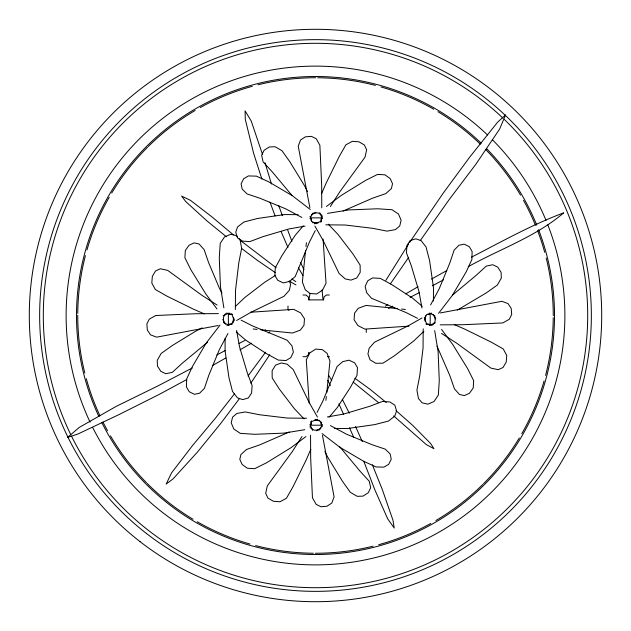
<?xml version="1.0" encoding="UTF-8"?>
<svg xmlns="http://www.w3.org/2000/svg" width="631" height="631" viewBox="0 0 631 631"><rect width="100%" height="100%" fill="white"/><g stroke="black" fill="none" stroke-linecap="round" stroke-linejoin="round"><path stroke-width="0.95" d="M225.133 338.366L225.078 350.875L228.966 377.756L232.508 391.472L237.437 397.838L242.69 399.628L248.377 397.94L251.588 393.003L252.124 385.604L247.242 372.661L239.48 346.585L236.617 330.423M433.418 301.05L433.481 287.578L429.593 260.698L426.051 246.981L421.122 240.616L415.868 238.833L410.182 240.521L406.971 245.451L406.435 252.85L411.317 265.793L419.079 291.869L421.942 308.031M235.347 309.616L235.513 290.323L238.81 262.756L241.634 248.33L240.127 239.961L238.904 238.526M423.212 328.838L423.046 348.131L419.749 375.697L416.925 390.124L418.432 398.492L422.092 402.807L427.826 404.179L434.041 401.521L438.332 395.101L439.279 380.635L438.111 351.688L434.68 330.581M233.17 322.812L233.502 317.29M425.049 321.171L425.389 315.642M305.546 250.412L302.375 281.994L305.262 289.803L310.073 293.47L316.675 293.975L322.504 290.15L326.038 283.216L323.072 239.039M305.988 246.54L306.437 242.675M325.896 400.401L326.345 396.536M326.787 392.663L329.958 361.082L327.071 353.273L322.26 349.606L315.65 349.101L309.829 352.926L306.295 359.859L309.182 403.083M310.05 293.589L308.827 299.891L323.506 299.891L324.113 296.83L326.44 295.024L329.374 295.024M320.863 222.128L322.307 215.928M310.026 427.148L311.469 420.948M321.542 193.741L326.124 183.156L339.21 156.543L345.891 144.814L352.366 141.305L359.031 141.841L364.395 144.996L366.627 149.768L365.041 157.158L339.92 191.643L330.376 206.55M310.791 449.335L306.209 459.92L293.123 486.533L286.442 498.261L279.967 501.771L273.302 501.235L267.938 498.08L265.706 493.308L267.292 485.917L292.405 451.433L301.957 436.526M234.196 318.734L231.9 323.837L226.868 325.351M424.363 319.728L426.659 314.624L431.691 313.11M315.255 230.599L309.474 241.996L295.229 276.536L289.605 281.418L283.311 282.901L277.719 280.274L274.864 275.502L275.313 267.781L281.781 255.894L295.103 235.45L303.243 225.827M317.077 412.477L322.859 401.079L337.104 366.532L342.728 361.65L349.014 360.175L354.614 362.793L357.469 367.573L357.02 375.295L350.552 387.174L337.23 407.626L329.09 417.249M309.963 218.61L312.526 213.578M319.799 429.498L322.362 424.466M227.957 333.515L219.328 349.716L208.735 375.469L204.444 388.302L199.633 393.192L194.403 394.304L189.213 391.725L186.429 386.929L186.658 378.986L192.368 366.579L206.227 343.027L220.006 325.123M430.594 304.947L439.231 288.738L449.824 262.985L454.115 250.152L458.926 245.262L464.156 244.15L469.346 246.737L472.13 251.524L471.901 259.467L466.183 271.874L452.324 295.426L438.553 313.331M385.856 280.369L408.533 244.11M225.638 313.591L223.382 317.267L223.713 322.725M432.921 324.862L435.177 321.187L434.838 315.737M269.776 354.685L250.83 383.135M409.574 242.509L443.183 193.173L469.811 157.001L497.678 122.122L505.573 114.929L499.673 129L475.971 164.076L448.996 199.83L420.262 240.592M390.344 283.903L408.628 257.416M265.588 352.201L248.022 375.966M239.307 398.792L220.542 423.701L197.527 451.97L173.115 478.834L166.134 484.119L171.545 472.887L192.51 445.573L215.841 417.69L234.574 393.728M235.363 306.461L245.002 297.335L264.492 282.412L275.613 275.266M423.882 331.338L413.557 341.119L394.067 356.042L382.946 363.188L375.721 363.275L370.074 359.82L367.944 353.991L369.159 348.257L374.522 342.191L407.8 326.061L421.958 317.969M326.424 206.471L341.418 195.318L365.617 180.387L377.63 174.385L384.942 174.826L390.203 178.597L392.529 183.716L391.401 188.559L385.786 193.614L372.834 198.087L343.09 211.038M305.909 436.597L290.907 447.758L266.716 462.689L254.695 468.691L247.391 468.241L242.13 464.479L239.804 459.36L240.932 454.509L246.547 449.461L259.499 444.981L289.243 432.038M207.607 342.199L182.256 363.227L172.342 372.322L165.843 373.733L160.842 371.351L157.466 366.114L157.237 360.34L161.189 353.439L172.121 345.646L196.146 330.936L202.125 327.891M452.49 295.119L476.302 275.234L486.217 266.132L492.716 264.72L497.717 267.11L501.093 272.34L501.322 278.113L497.37 285.015L486.438 292.808L457.286 310.129M311.17 215.171L315.926 212.237M316.407 430.839L321.155 427.905M385.399 306.177L387.828 304.686M268.191 332.947L269.855 331.93M405.709 293.872L418.069 286.711M239.977 349.858L251.611 343.138M236.601 320.485L250.752 312.392L284.037 296.262L289.4 290.197L290.615 284.463L289.4 281.134M431.501 279.06L446.756 270.589M212.402 365.562L225.827 357.99M471.436 257.188C501.748 241.634 531.744 224.739 563.696 212.844C535.814 236.806 500.091 248.906 468.273 266.661M186.768 379.531L159.312 394.367L118.667 414.756L77.826 434.049L67.612 437.362L79.293 427.4L116.475 406.23L157.206 386.282L192.36 367.96M432.282 285.819L443.435 279.864M216.733 355.008L225.377 350.465M410.095 297.343L419.457 292.532M238.975 343.501L244.923 340.448M263.837 330.794L265.556 329.918M388.515 308.385L392.837 306.177M223.137 315.689L229.258 313M429.301 325.462L435.422 322.764M314.64 223.808L321.463 221.165M310.87 421.91L317.693 419.268M304.97 226.111L288.809 228.974L262.733 236.735L249.789 241.618L242.391 241.081L237.461 237.871L235.765 232.184L237.556 226.931L243.921 222.002L257.637 218.46L284.518 214.572L297.99 214.635M327.363 416.957L343.524 414.102L369.6 406.34L382.544 401.458L389.942 401.986L394.872 405.205L396.56 410.891L394.777 416.144L388.412 421.074L374.696 424.608L347.815 428.496L334.343 428.441M218.184 325.525L156.662 337.159L150.509 334.848L147.346 330.029L146.857 323.987L149.279 319.16L155.754 315.516L195.563 313.733L218.381 313.623M440.375 312.929L501.897 301.303L508.05 303.606L511.213 308.425L511.702 314.467L509.28 319.294L502.804 322.938L462.988 324.72L440.178 324.839M327.521 213.373L348.627 209.942L377.575 208.774L392.04 209.721L398.461 214.012L401.119 220.227L399.746 225.953L395.432 229.621L387.063 231.127L372.637 228.304L345.07 225.007L325.777 224.841M304.812 429.695L283.705 433.126L254.758 434.302L240.293 433.355L233.872 429.064L231.214 422.841L232.587 417.115L236.901 413.447L245.27 411.948L259.696 414.772L287.263 418.061L306.556 418.235M250.491 312.242L293.723 309.356L300.656 312.889L304.481 318.718L303.976 325.32L300.309 330.131L292.5 333.018L260.918 329.847M409.014 326.132L364.836 329.098L357.903 325.564L354.078 319.743L354.583 313.134L358.25 308.322L366.059 305.436L397.64 308.606M312.676 213.207L318.127 212.876L321.802 215.132M319.657 429.861L314.206 430.2L310.531 427.936M302.959 295.024L305.893 295.024L308.22 296.83L308.827 299.891M232.255 314.333L228.367 314.333L228.367 324.121L232.255 324.121M427.29 314.333L430.192 314.333L430.192 324.121L426.327 324.121M302.959 356.689L305.893 356.689L308.22 355.04L308.827 352.461L309.442 353.557M327.418 356.689L329.374 356.689M312.582 222.664L318.103 222.995M314.222 420.072L319.751 420.412M401.513 309.048L405.378 309.498M253.173 328.956L257.046 329.406M425.925 323.924L432.125 325.375M226.434 313.086L232.634 314.53M454.312 324.602L464.897 329.185L491.51 342.27L503.238 348.951L506.748 355.427L506.212 362.091L503.057 367.455L498.285 369.687L490.894 368.102L456.41 342.988L441.503 333.436M204.247 313.852L193.662 309.269L167.049 296.184L155.313 289.503L151.811 283.027L152.347 276.362L155.502 270.999L160.274 268.767L167.665 270.352L202.149 295.474L217.056 305.018M316.667 223.69L311.556 221.394L310.042 216.362M315.666 419.378L320.769 421.682L322.283 426.714M417.454 318.316L406.056 312.542L371.509 298.289L366.635 292.666L365.152 286.379L367.77 280.779L372.55 277.924L380.272 278.374L392.159 284.841L412.603 298.163L422.226 306.303M241.105 320.138L252.503 325.919L287.042 340.164L291.924 345.788L293.407 352.082L290.781 357.674L286.009 360.53L278.287 360.08L266.4 353.612L245.956 340.29L236.325 332.151M429.443 313.031L434.475 315.595M224.084 322.867L229.116 325.43M301.878 217.45L285.677 208.822L259.925 198.229L247.092 193.938L242.201 189.126L241.089 183.897L243.669 178.707L248.464 175.923L256.407 176.152L268.814 181.862L292.366 195.728L310.271 209.5M330.447 425.617L346.656 434.254L372.408 444.847L385.241 449.138L390.132 453.949L391.244 459.179L388.657 464.369L383.869 467.153L375.926 466.916L363.519 461.206L339.967 447.347L322.062 433.568M289.085 281.079L295.923 284.896M275.171 272.545L257.069 260.114L241.681 248.504M354.796 378.19L370.231 389.445L386.251 402.507M291.908 278.997L295.852 281.686M276.141 267.749L240.182 240.293M353.186 382.102L378.419 402.546M226.395 236.775L207.023 220.96L185.79 201.62L181.625 196.083L190.507 200.374L212.095 216.993L233.399 234.866M396.063 410.663L412.855 425.531L430.626 443.522L433.947 448.696L426.272 444.571L393.649 415.892M328.278 224.171L338.058 234.495L352.981 253.985L360.127 265.107L360.214 272.332L356.76 277.979L350.931 280.109L345.196 278.894L339.131 273.531L323.001 240.245L314.908 226.095M304.055 418.905L294.275 408.58L279.352 389.082L272.206 377.969L272.119 370.744L275.573 365.097L281.402 362.967L287.137 364.182L293.202 369.545L309.332 402.823L317.425 416.981M237.682 237.082L236.459 235.647L230.733 234.275L224.518 236.933L220.227 243.353L219.28 257.819L220.448 286.766L223.879 307.873M441.582 329.485L452.735 344.487L467.666 368.678L473.668 380.698L473.218 388.002L469.456 393.263L464.337 395.59L459.486 394.462L454.438 388.846L449.966 375.895L437.015 346.151M216.977 308.969L205.824 293.975L190.893 269.776L184.891 257.763L185.333 250.452L189.103 245.191L194.222 242.864L199.065 243.992L204.121 249.608L208.593 262.559L219.32 288.044L221.986 293.155M292.058 195.563L272.174 171.75L263.072 161.836L261.66 155.336L264.042 150.336L269.279 146.96L275.053 146.731L281.954 150.683L289.747 161.615L304.457 185.64L307.502 191.619M339.707 446.74L360.159 471.318L369.261 481.24L370.673 487.731L368.283 492.74L363.054 496.116L357.28 496.337L350.379 492.385L342.586 481.461L327.875 457.428L324.831 451.457M288.982 310.507L287.981 308.953L287.981 306.019M432.882 314.238L435.816 318.986M222.743 319.467L225.677 324.224M328.727 375.398L331.756 380.446M298.384 267.789L302.872 275.416M342.286 399.273L349.322 413.25M323.506 299.891L322.891 298.684L322.078 289.976M327.852 380.327L330.407 385.58M287.941 247.407L281.032 231.411M300.632 262.591L303.921 269.65M338.902 403.872L343.595 414.409M355.537 426.469L362.265 441.55M349.519 427.818L353.865 437.646M319.704 212.631L322.394 218.752M309.939 424.316L312.629 430.445M372.322 464.724L382.149 489.104L392.971 520.212L394.225 528.029L387.679 518.832L375.043 490.263L363.795 461.3M291.893 241.35L287.484 229.487M424.245 317.701L426.887 324.523M231.672 313.93L234.314 320.753M278.721 205.619L282.428 215.715M270.013 202.125L275.077 215.897M261.904 179.117L253.599 153.23L245.301 119.354L245.08 110.851L251.28 121.16L262.472 154.366M265.004 162.703L271.48 184.007M309.868 207.678L298.234 146.155L300.545 140.003L305.365 136.84L311.406 136.351L316.234 138.773L319.878 145.248L321.66 185.057L321.771 207.875M322.465 435.398L334.091 496.92L331.788 503.073L326.968 506.236L320.927 506.725L316.099 504.303L312.455 497.827L310.673 458.011L310.555 435.201M366.264 329.5L366.264 332.434M321.061 221.789L321.061 217.861L311.272 217.861L311.272 220.811M321.061 422.257L321.061 425.207L311.272 425.207L311.272 421.271M553.237 317.701A237.753 237.753 0 0 1 545.586 375.382M544.04 381.045A237.753 237.753 0 0 1 521.766 433.742M519.289 437.961A237.753 237.753 0 0 1 483.441 483.788M482.747 484.482A237.753 237.753 0 0 1 435.855 520.536M430.752 523.446A237.753 237.753 0 0 1 378.687 544.703M373.008 546.194A237.753 237.753 0 0 1 315.255 553.253M313.299 553.237A237.753 237.753 0 0 1 255.618 545.586M249.955 544.04A237.753 237.753 0 0 1 197.258 521.766M193.039 519.289A237.753 237.753 0 0 1 147.212 483.441M146.518 482.747A237.753 237.753 0 0 1 110.464 435.855M107.554 430.752A237.753 237.753 0 0 1 102.963 422.052M99.95 415.813A237.753 237.753 0 0 1 86.297 378.687M84.806 373.008A237.753 237.753 0 0 1 77.747 315.255M77.763 313.299A237.753 237.753 0 0 1 85.414 255.618M86.96 249.955A237.753 237.753 0 0 1 109.234 197.258M111.711 193.039A237.753 237.753 0 0 1 147.559 147.212M148.253 146.518A237.753 237.753 0 0 1 195.145 110.464M200.248 107.554A237.753 237.753 0 0 1 252.313 86.297M257.992 84.806A237.753 237.753 0 0 1 315.745 77.747M317.701 77.763A237.753 237.753 0 0 1 375.382 85.414M381.045 86.96A237.753 237.753 0 0 1 433.742 109.234M437.961 111.711A237.753 237.753 0 0 1 480.294 144.128M485.846 149.65A237.753 237.753 0 0 1 520.536 195.145M523.446 200.248A237.753 237.753 0 0 1 535.427 225.188M537.628 230.733A237.753 237.753 0 0 1 544.703 252.313M546.194 257.992A237.753 237.753 0 0 1 553.253 315.745M538.574 229.676A239.015 239.015 0 0 1 412.122 534.118A239.015 239.015 0 0 1 101.867 422.683M98.886 416.515A239.015 239.015 0 0 1 481.177 143.221M486.753 148.766A239.015 239.015 0 0 1 536.784 225.172M547.811 224.841A249.371 249.371 0 0 1 416.902 543.33A249.371 249.371 0 0 1 92.654 427.424M90.091 422.163A249.371 249.371 0 0 1 487.495 134.931M492.393 139.727A249.371 249.371 0 0 1 546.012 220.369M504.421 119.535A272.198 272.198 0 0 1 476.16 535.23A272.198 272.198 0 0 1 71.477 436.1M70.617 434.341A272.198 272.198 0 0 1 503.002 118.178M140.098 541.666A286.214 286.214 0 0 0 599.064 354.322A286.214 286.214 0 0 0 207.339 50.519A286.214 286.214 0 0 0 140.098 541.666M146.447 533.479A275.85 275.85 0 0 0 588.802 352.91A275.85 275.85 0 0 0 211.251 60.111A275.85 275.85 0 0 0 146.447 533.479"/></g></svg>
